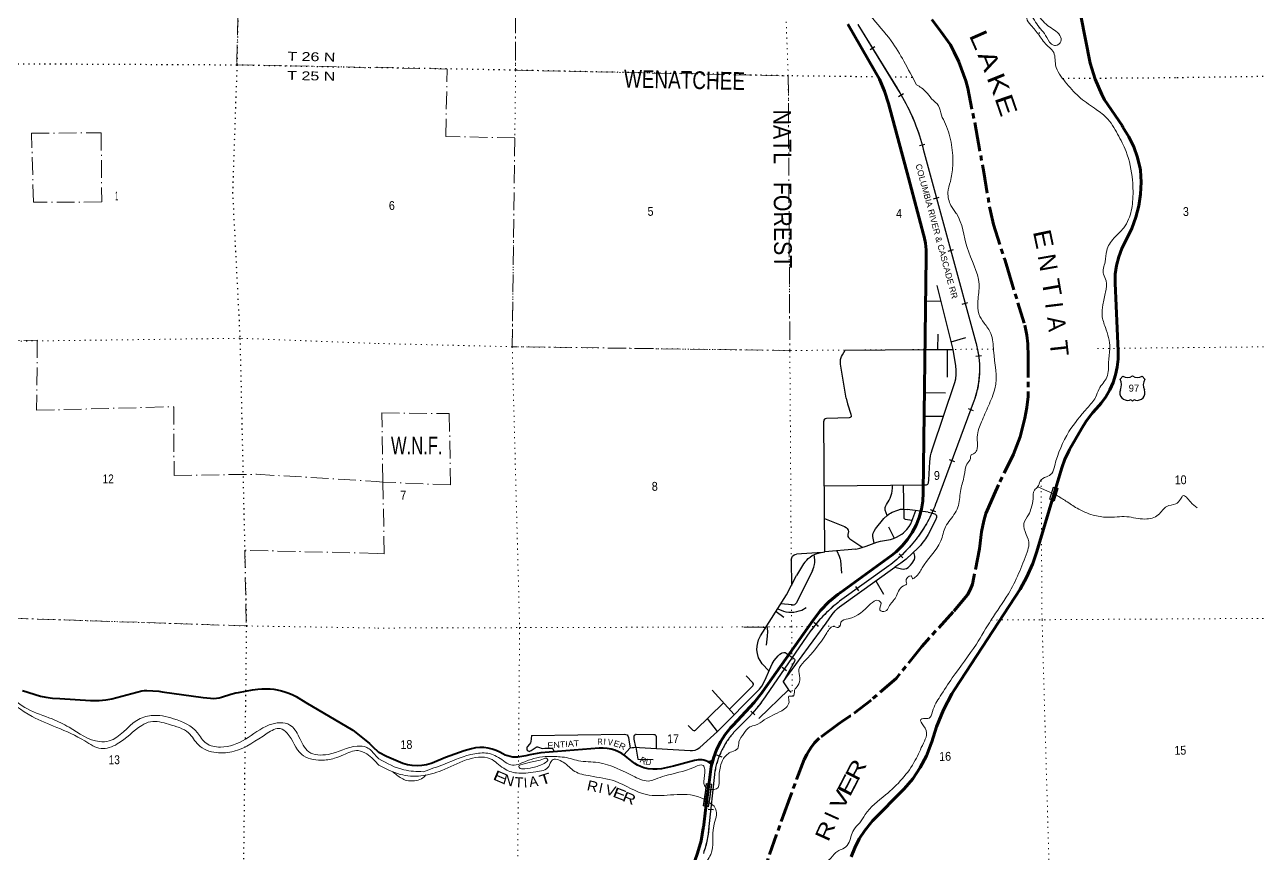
# Model space of a CAD drawing. Header units: feet. Extents: x -3 to 248627, y 0 to 184934.
# Drawn here: x 178981 to 203320, y 58991 to 75363 of the extents above; entities that cross this region are included whole.
import ezdxf
from ezdxf.enums import TextEntityAlignment as Align

# ---------------------------------------------------------------- set-up
doc = ezdxf.new("R2010")
doc.units = ezdxf.units.FT
doc.header["$LTSCALE"] = 70
doc.header["$PDMODE"] = 32
doc.header["$PDSIZE"] = 35
for name, pattern in [('DOT_DASHED', [7.7, 5, -1.2, 0.3, -1.2]), ('DOTTED', [1.5, 0.3, -1.2]), ('LONG_DASH_SHORT_DASH', [9.9, 6, -1.2, 1.5, -1.2])]:
    doc.linetypes.add(name, pattern=pattern)
for name, color, linetype, lineweight in [('11', 7, 'LONG_DASH_SHORT_DASH', 60), ('16', 7, 'Continuous', 25), ('20', 7, 'Continuous', 70), ('26', 7, 'Continuous', 40), ('27', 7, 'Continuous', 35), ('29', 7, 'Continuous', 25), ('34', 7, 'Continuous', 25), ('39', 7, 'Continuous', 13), ('44', 7, 'DOT_DASHED', 13), ('57', 7, 'Continuous', 13), ('6', 7, 'DOTTED', 25), ('7', 7, 'DOTTED', 13)]:
    doc.layers.add(name, color=color, linetype=linetype, lineweight=lineweight)
doc.layers.add('41', color=7, linetype='Continuous')
doc.layers.add('55', color=7, linetype='Continuous')

msp = doc.modelspace()

# ---------------------------------------------------------------- linework, layer by layer
at = {"layer": '11'}
for points in [[(196474.12, 76016.52), (197068.64, 75230.43), (197259.76, 74964.85), (197336.73, 74818.79), (197426.97, 74627.58), (197562.5, 74252.57), (197603.47, 74108.4), (197769.33, 73275.85), (197917.96, 72447.27), (198049.37, 71678.43), (198109.62, 71416.14), (198338.67, 70706.43), (198394.4, 70528.5), (198726.16, 69423.72), (198766.64, 69225.2), (198785.77, 69059.64), (198795.02, 68808.73), (198797.39, 68015.25)], [(198797.39, 68015.25), (198771.03, 67796.56), (198728.03, 67585.37), (198636.84, 67219.63), (198502.82, 66878.38), (198207.79, 66268.94), (198124.79, 66082.83), (198008.77, 65823.63), (197959.98, 65702.22), (197920.76, 65563.44), (197875.76, 65342.29), (197836.76, 65010.07), (197724.75, 64449.68), (197693.73, 64309.56), (197653.14, 64194.52), (197596.73, 64097.43), (197311.69, 63759.17), (196692.62, 63077.68), (196188.58, 62448.27), (195692.53, 62015.96), (195284.46, 61704.71), (195158.44, 61622.65), (195044.43, 61540.59), (194671.38, 61263.4), (194577.01, 61171.3), (194503.36, 61077.27), (194448.03, 60991.39), (194423.36, 60943.17), (194369.35, 60843.1), (194060.36, 60014.56), (193636.26, 58818.66)]]:
    msp.add_lwpolyline(points, dxfattribs=at)
at = {"layer": '16'}
for p, q in [((200610.63, 68357.66), (200661.94, 68416.42)), ((200853.7, 68422.39), (200853.42, 68422.19)), ((201045.79, 68416.51), (201097.18, 68357.66))]:
    msp.add_line(p, q, dxfattribs=at)
for centre, radius, start, end in [((200753.02, 68574.08), 182.07, 239.97227, 303.45418), ((200954.8, 68573.58), 181.52, 236.33975, 300.08743), ((200954.79, 68574.08), 182.07, 236.54582, 236.59441), ((200417.65, 68247.03), 222.05, 332.97043, 29.75871), ((201290.15, 68247.03), 222.05, 150.24129, 207.02957), ((200756.84, 68092.13), 151.42, 159.09177, 283.81923), ((200950.96, 68092.13), 151.42, 256.18077, 20.90823)]:
    msp.add_arc(centre, radius, start, end, dxfattribs=at)
for centre, major_axis, start_param, end_param in [((200812.18, 67893.31), (-19.56, 51.67), 4.95877769, 6.28318531), ((200895.63, 67893.31), (19.56, 51.67), 0, 1.32637542)]:
    msp.add_ellipse(centre, major_axis=major_axis, ratio=0.929097, start_param=start_param, end_param=end_param, dxfattribs=at)
at = {"layer": '20'}
msp.add_line((192549.71, 60751.35), (192572.46, 60839.89), dxfattribs=at)
for points in [[(195299.72, 58918.79), (195370.63, 59102.89), (195460.39, 59278.58), (195568.03, 59443.92), (195692.36, 59597.1), (195723.56, 59630.83), (196349.34, 60264.65), (196516.89, 60466.15), (196662.45, 60684.05), (196784.45, 60915.97), (196881.53, 61159.37), (196892.46, 61192.33), (196988.38, 61489.39), (197121.57, 61822.93), (197288.89, 62140.71), (197346.61, 62234.21), (198634.43, 64211.08), (198771.49, 64452.66), (198882.54, 64707.24), (198885.84, 64716.08), (198905.99, 64775.7), (198963.4, 64951.91), (199339.7, 66212.97), (199456.93, 66605.83), (199518.32, 66776.15), (199597.19, 66939.12), (199612.97, 66967.18), (199845.76, 67380.81), (199937.03, 67528.27), (200043.22, 67665.39), (200072.97, 67698.97), (200196.87, 67839.19), (200234.35, 67884.07), (200327.4, 68011.78), (200406.6, 68148.52), (200471.07, 68292.79), (200520.1, 68443.01), (200553.17, 68597.53), (200569.9, 68754.65), (200570.18, 68911.31), (200509.79, 70256.86), (200516.02, 70432.53), (200540.58, 70606.59), (200583.19, 70777.13), (200643.4, 70942.27), (200720.54, 71100.22), (200735.67, 71126.9), (200840.14, 71337.17), (200922.06, 71557.2), (200980.53, 71784.59), (201014.92, 72016.85), (201024.83, 72251.42), (201010.17, 72485.75), (201005.98, 72519.79), (200954.08, 72737.06), (200879.76, 72947.72), (200783.82, 73149.45), (200667.32, 73340.05), (200648.16, 73367.53), (200302.21, 73879.25), (200248.07, 73984.19), (200117.9, 74287.61), (200020.17, 74602.97), (199740.76, 76012.74)], [(192572.46, 60839.89), (192581.37, 60874.55), (192641.57, 61036.31), (192718.35, 61190.89), (192810.86, 61336.59), (192918.1, 61471.83), (192968.23, 61526.16), (193299.83, 61877.16), (193384.5, 61972.28), (193537.48, 62160.3), (193551.8, 62180.13), (194548.58, 63599.07), (194695.79, 63787.48), (194861.9, 63959.47), (195045.06, 64113.15), (195080.83, 64139.55), (196093.88, 64876.07), (196188.96, 64947.88), (196307.19, 65063.56), (196412.68, 65190.95), (196504.28, 65328.68), (196580.98, 65475.22), (196641.94, 65628.99), (196686.49, 65788.28), (196714.15, 65951.35), (196724.61, 66116.42), (196724.7, 66129.57), (196781.42, 70778.37), (196781.4, 70911.31), (196767.49, 71043.52), (196739.84, 71173.55), (196727.64, 71216.07), (196431.2, 72333.81), (196040.32, 73807.67), (195961.37, 74050.67), (195857.46, 74284.09), (195761.38, 74455.27), (195232.95, 75373.7)], [(192066.34, 58428.63), (192268.93, 58995.27), (192337.72, 59239.85), (192380.57, 59490.27), (192382.02, 59502.91), (192432.76, 59893.69), (192491.85, 60364.11), (192497.09, 60389.11), (192538.41, 60707.38), (192549.71, 60751.35)]]:
    msp.add_lwpolyline(points, dxfattribs=at)
at = {"layer": '26'}
msp.add_line((192469.97, 60802.18), (192470.09, 60802.19), dxfattribs=at)
for points in [[(178940.61, 62208.07), (179291.71, 62097.31), (179400.41, 62074.62), (179533.63, 62054.88), (179676.29, 62048.57), (180284.28, 62011.03), (180450.21, 62011.22), (180582.02, 62021.44), (180704.6, 62043.66), (181196.6, 62177.47), (181295.69, 62203.38), (181339.86, 62208.45), (181391.57, 62207.23), (181631.14, 62192.15), (181698.48, 62184.67), (182503.41, 62066.82)], [(182503.41, 62066.82), (182652.46, 62053.65), (182716.14, 62052.75), (182771.12, 62056.84), (182824.14, 62065.55), (182866.95, 62073.61), (183054.27, 62133.65), (183152.4, 62159.39), (183201.15, 62170.94), (183482.98, 62223.35), (183582.26, 62235.47), (183663.2, 62239.25), (183757.05, 62244.01), (183828.41, 62239.58), (183903.42, 62234.05), (183968.08, 62222.11), (184052.63, 62201.35), (184120.21, 62179.68), (184195.45, 62155.14), (184275.02, 62122.44), (184339.69, 62089.84), (184532.49, 61973.96), (185458.28, 61424.77), (185620.4, 61302.49), (185787.5, 61160.24), (185844.86, 61110.33), (185974.59, 60982.39)], [(192470.09, 60802.19), (192464.05, 60805.37), (192429.29, 60819.23), (192393.26, 60829.38), (192356.37, 60835.71), (192319.02, 60838.15), (192281.62, 60836.67), (192244.58, 60831.29), (192208.31, 60822.07), (191792.96, 60713.1), (191612.73, 60673.17), (191557.22, 60662.59), (191469.32, 60653.55), (191380.97, 60653.75), (191293.12, 60663.18), (191206.74, 60681.74), (191143.55, 60704.11), (191083.04, 60732.95), (191025.88, 60767.96), (190974.38, 60807.32), (190876.44, 60885.64), (190839.11, 60916.26), (190774.72, 60960.53), (190706.05, 60997.82), (190633.86, 61027.73), (190558.94, 61049.93), (190482.11, 61064.18), (190404.21, 61070.32), (190326.09, 61068.28), (189172.34, 60977.84), (188956.39, 60934.04), (188877.95, 60918.37), (188718.88, 60893.38), (188671.32, 60891.02), (188619.85, 60893.66), (188568.93, 60901.66), (188519.13, 60914.95), (188470.99, 60933.36), (188425.04, 60956.7), (188364.9, 60991.64), (188290.03, 61025.95), (188211.99, 61052.25), (188131.62, 61070.24), (188049.81, 61079.73), (187967.46, 61080.63), (187885.47, 61072.9), (187804.73, 61056.65), (187659.2, 61016.24), (187290.83, 60884.51), (187028.37, 60773.46), (187006.95, 60766.17), (186915.83, 60741.59), (186822.65, 60726.68), (186728.41, 60721.59), (186634.16, 60726.37), (186540.93, 60740.99), (186449.73, 60765.26), (186128.31, 60902.23), (185974.59, 60982.39)], [(192470.09, 60802.19), (192488.57, 60804.2), (192506.86, 60808.16), (192524.63, 60814), (192541.69, 60821.67), (192557.86, 60831.08), (192572.46, 60839.89)], [(192549.71, 60751.35), (192528.31, 60767.16), (192497.18, 60787.95), (192470.09, 60802.19)]]:
    msp.add_lwpolyline(points, dxfattribs=at)
at = {"layer": '29'}
for p, q in [((197314.93, 68945.54), (197001.4, 70208.67)), ((197079.21, 69895.83), (196771.93, 69900.1)), ((197013.82, 68944.71), (197017.77, 69246.27)), ((197277.81, 69095.98), (197566.59, 69179.24)), ((196758.36, 68942.31), (197314.93, 68945.54)), ((197195.05, 68943.29), (197193.33, 68395.38)), ((195199.04, 67985.15), (195088.28, 68658.01)), ((196748.41, 68092.81), (197162.27, 68090.73)), ((196746.98, 67630.46), (197123.86, 67626.84)), ((194769.33, 66250.77), (196726.65, 66268.75)), ((196329.61, 66262.69), (196337.56, 65637.6)), ((196822.63, 65732.42), (196405.99, 65784.82)), ((196369.26, 65595.92), (196503.63, 65572.31)), ((196039.49, 65443.02), (196146.39, 65215.67)), ((195392.6, 65002.8), (194781.46, 64945.92)), ((194117.73, 64780.38), (194119.14, 64284.86)), ((194729.9, 64937), (194223.63, 64904.42)), ((194537.59, 64578.47), (194218.65, 63941.86)), ((195788.81, 64374.78), (195939.32, 64112.05)), ((193816.69, 63771.07), (193973.7, 63654.96)), ((194137.6, 63898.58), (193910.8, 63919.54)), ((193673.07, 62597.22), (193544.69, 62734.78)), ((193360.69, 62361.87), (193224.36, 62500.14)), ((192557.41, 62215.01), (192991.22, 61734.11)), ((192663.17, 61400.85), (193487.27, 62234.09)), ((192896.64, 61841.45), (193356.99, 62298.72)), ((194060.66, 62222.6), (193480.4, 61652.66)), ((192227.33, 61424.79), (192781.98, 61966.17)), ((192663.17, 61400.85), (192466.08, 61655.62)), ((188987.93, 61317.03), (190820.9, 61346.81)), ((191054.06, 61345.81), (191403.67, 61342.11)), ((192079.29, 61517.61), (192173.23, 61425.62)), ((192309.49, 61079.39), (192663.17, 61400.85)), ((191451.68, 61302.42), (191449.35, 61065.56)), ((191119.73, 61083.64), (192119.94, 61021.78))]:
    msp.add_line(p, q, dxfattribs=at)
for points in [[(195109.89, 68804.95), (195127, 68839), (195182.45, 68929.09), (196758.36, 68942.31)], [(196851.07, 66724.91), (196865.33, 66846.84), (196879.1, 66900.14), (196905.73, 66982.84), (197350.19, 68295.02), (197365.79, 68368.53), (197372.23, 68453.07), (197373.14, 68537.6), (197368.55, 68622.15), (197314.93, 68945.54)], [(195088.28, 68658.01), (195086.6, 68706.68), (195092.11, 68747.11), (195109.89, 68804.95)], [(195199.04, 67985.15), (195225.26, 67872.32), (195291.37, 67670.16), (195298.72, 67627.9), (195297.35, 67615.95), (195289.54, 67605.84), (195279.9, 67600.33), (195260.15, 67596.65), (194812.03, 67580.11), (194787.7, 67575.52), (194775.29, 67567.25), (194763.82, 67551.63), (194757.46, 67529.98)], [(194672.08, 64925.21), (194781.46, 64945.92), (194757.46, 67529.98)], [(196825.15, 66313.24), (196831.08, 66373.1), (196851.07, 66724.91)], [(196013.11, 65668.79), (195974.59, 65771.74), (195969.54, 65800.22), (195972.75, 65825.03), (195978.72, 65846.17), (195996.63, 65880.17), (196051.72, 65970.22), (196068.71, 66005.14), (196084.78, 66047.41), (196102.69, 66106.22), (196108.66, 66144.81), (196114.17, 66212.81), (196114.14, 66262.69)], [(196726.65, 66268.75), (196785.89, 66270.7), (196803.81, 66275.29), (196813.44, 66281.72), (196821.25, 66294.58), (196825.15, 66313.24)], [(195392.6, 65002.8), (195471.36, 65018.25), (195596.25, 65056.84), (195805.62, 65137.7), (195877.24, 65157.92), (196079.27, 65194.67), (196136.2, 65211.21), (196194.97, 65236.94), (196299.66, 65297.59), (196334.55, 65325.16), (196398.83, 65391.32), (196446.59, 65450.13), (196477.81, 65503.42), (196575.31, 65763.53)], [(195752.15, 65117.05), (195726.65, 65253.48), (195726.19, 65270.94), (195728.03, 65285.64), (195737.66, 65319.64), (195752.82, 65353.64), (195783.58, 65402.34), (195947.04, 65606.34), (196013.15, 65668.82), (196052.64, 65698.22), (196078.36, 65714.76), (196106.82, 65729.47), (196220.69, 65773.58), (196272.12, 65790.11), (196295.07, 65793.79), (196321.7, 65793.79), (196405.99, 65784.82)], [(196822.63, 65732.42), (196883.7, 65721.2), (196926.4, 65706.5), (196962.68, 65689.96), (196973.7, 65681.69), (196979.21, 65673.42), (196984.72, 65663.31), (196987.47, 65648.61), (196985.17, 65623.8), (196966.8, 65576.02), (196819.88, 65291.16), (196768.45, 65202.94), (196750.09, 65175.38), (196698.66, 65109.22), (196668.36, 65069.7), (196625.2, 65024.68), (196388.28, 64805.98), (196279.92, 64725.12), (196162.38, 64642.42)], [(194776.99, 65604.85), (195171.08, 65450.12), (195202.3, 65429.91), (195222.5, 65407.85), (195242.7, 65378.45), (195246.38, 65350.88), (195235.36, 65292.07), (195237.19, 65253.48), (195246.38, 65231.43), (195273.92, 65205.7), (195530.45, 65034.05)], [(196337.56, 65637.6), (196339.15, 65620.12), (196342.82, 65611.85), (196353.84, 65602.66), (196369.26, 65595.92)], [(194117.73, 64780.38), (194125.59, 64830.79), (194142.12, 64860.19), (194175.18, 64885.92), (194197.22, 64896.95), (194223.63, 64904.42)], [(194382.18, 64740.56), (194423.12, 64784.84), (194454.34, 64816.08), (194489.23, 64845.49), (194533.31, 64874.89), (194588.41, 64900.62), (194672.08, 64925.21)], [(194537.59, 64578.47), (194564.53, 64645.17), (194577.39, 64696.63), (194582.9, 64735.22), (194582.9, 64790.35), (194569.01, 64890.27)], [(195020.3, 64967.68), (195062.25, 64862.03), (195082.92, 64805.98), (195089.8, 64775.65), (195110.75, 64526.67)], [(196162.42, 64642.63), (196292.78, 64609.34), (196331.35, 64605.66), (196362.57, 64611.18), (196395.63, 64620.37), (196428.69, 64640.58), (196474.6, 64682.85), (196507.66, 64725.12), (196548.07, 64798.63), (196559.09, 64829.87), (196557.25, 64864.79), (196535.29, 64942.07)], [(194808.6, 63541.51), (194924.52, 63708.82), (194984.21, 63782.34), (195031.04, 63830.12), (195072.37, 63863.2), (196162.38, 64642.42)], [(193510.73, 63287.5), (194024.67, 64101.03), (194223.62, 64477.54)], [(193849.44, 63823.93), (193961.22, 63774.05), (194010.8, 63759.35), (194067.74, 63753.84), (194170.59, 63757.51), (194229.36, 63768.54), (194275.27, 63779.57), (194324.86, 63796.11), (194413.59, 63845.95)], [(194137.6, 63898.58), (194163.24, 63900.86), (194185.28, 63910.05), (194199.97, 63921.08), (194218.65, 63941.86)], [(193959.35, 62377.94), (194461.1, 63065.34), (194808.6, 63541.51)], [(193610.06, 63444.7), (193559.92, 63454.28), (193184.1, 63461.84)], [(193544.69, 62734.78), (193502.98, 62800.03), (193472.68, 62853.32), (193447.89, 62936.02), (193439.62, 63011.37), (193442.38, 63086.72), (193454.31, 63151.04), (193473.6, 63208.01), (193510.73, 63287.5)], [(193635.58, 63484.01), (193646.24, 63373.42), (193642.56, 63281.53), (193623.93, 63103.17)], [(193487.27, 62234.09), (193536.96, 62296.47), (193570.02, 62349.77), (193623.28, 62463.71), (193665.52, 62570.3), (193711.43, 62678.73), (193740.82, 62737.54), (193783.06, 62798.19), (193860.2, 62895.59), (193889.58, 62923.16), (193926.31, 62945.21), (193941.01, 62954.4), (193968.56, 62959.91), (193994.27, 62956.24), (194018.14, 62943.37), (194170.58, 62838.62), (194183.44, 62825.76), (194185.27, 62812.89), (194178.41, 62780.47)], [(194178.41, 62780.47), (194123.43, 62674.82), (193959.35, 62377.94), (194060.66, 62222.6), (194113.78, 62177.2)], [(193356.99, 62298.72), (193367.99, 62316.69), (193369.83, 62333.23), (193369.83, 62342.42), (193360.69, 62361.87)], [(190820.9, 61346.81), (190853.25, 61341.74), (190876.66, 61330.71), (190893.65, 61311.42), (190905.78, 61279.09)], [(191018.92, 61306.72), (191023.13, 61322.44), (191032.77, 61334.39), (191044.25, 61343.58), (191054.06, 61345.81)], [(191403.67, 61342.11), (191425.34, 61338.06), (191437.28, 61328.87), (191445.55, 61318.77), (191451.68, 61302.42)], [(192173.23, 61425.62), (192191.66, 61415.26), (192206.81, 61412.5), (192216.46, 61416.18), (192227.33, 61424.79)], [(188987.93, 61317.03), (188979.02, 61253.52), (188975.35, 61198.39), (188967.53, 61175.43), (188947.8, 61146.93), (188911.07, 61104.66), (188903.25, 61092.73), (188896.83, 61077.1), (188894.07, 61060.56), (188896.37, 61049.53), (188906.01, 61029.32), (188920.25, 61014.61), (188938.15, 61006.35), (188947.33, 61005.43), (188953.31, 61007.26), (188979.02, 61021.96), (189081.87, 61089.96), (189093.34, 61094.56), (189107.58, 61095.47), (189147.98, 61082.61), (189178.74, 61067.92), (189201.24, 61064.23), (189254.5, 61067.91), (189373.88, 61071.58), (189396.37, 61067.92), (189405.55, 61063.32), (189410.61, 61056.88), (189435.7, 60997.59)], [(190905.78, 61279.09), (190919.12, 61185.34), (190939.16, 61072.91), (190814.3, 60939.1)], [(191048.36, 61085.54), (191018.71, 61249.5), (191018.92, 61306.72)], [(190939.16, 61072.91), (190975.38, 61078.94), (191008.44, 61082.61), (191063.54, 61085.37), (191119.73, 61083.64)], [(191048.36, 61085.54), (191091.17, 60852.94), (191390.84, 60844.37)], [(192119.94, 61021.78), (192170.08, 61021.05), (192217.83, 61032.08), (192261.91, 61050.46), (192309.49, 61079.39)]]:
    msp.add_lwpolyline(points, dxfattribs=at)
msp.add_arc((198019.13, 62368.75), 4341.99, 146.88985, 150.94333, dxfattribs=at)
at = {"layer": '34', "lineweight": 13}
for p, q in [((195433.51, 75363.18), (196204.42, 74105.61)), ((197728.45, 67941.46), (196984.56, 65938.02)), ((196041.22, 64669.1), (195071.51, 63973.09)), ((194485.95, 63367.31), (193553.28, 62015.34)), ((192599.13, 60550.71), (192491.66, 59523.09))]:
    msp.add_line(p, q, dxfattribs=at)
at = {"layer": '34'}
for p, q in [((195672.63, 74870.75), (195766.93, 74928.56)), ((196237.5, 73944.91), (196333.05, 74000.64)), ((196647.87, 72973.34), (196754.55, 73002.57)), ((196928.74, 71924.63), (197035.48, 71953.64)), ((197212.48, 70890.64), (197319.22, 70919.65)), ((197494.74, 69842.17), (197601.47, 69871.18)), ((197762.91, 68811.62), (197872.46, 68826.89)), ((197607.81, 67777.75), (197711.5, 67739.25)), ((197237.04, 66771.68), (197340.73, 66733.18)), ((196862.94, 65787.01), (196963.76, 65741.5)), ((196247.12, 64911.07), (196322.56, 64830.18)), ((195383.31, 64265.95), (195447.81, 64176.1)), ((194564.7, 63557.34), (194650.77, 63487.86)), ((193935.3, 62667.92), (194026.35, 62605.11)), ((193316.61, 61800.71), (193399.65, 61727.65)), ((192642.8, 60936.74), (192745.82, 60896.47)), ((192473.81, 59866.75), (192583.82, 59855.24))]:
    msp.add_line(p, q, dxfattribs=at)
for points in [[(195434.45, 75363.74), (196205.35, 74106.19), (196208.66, 74100.99), (196245.73, 74042.42), (196281.26, 73983.45), (196316.2, 73923.53), (196349.61, 73863.25), (196382.34, 73802.38), (196413.92, 73741.25), (196444.53, 73679.04), (196473.61, 73616.48), (196501.92, 73553.72), (196529.25, 73489.93), (196555.35, 73426.23), (196580.38, 73361.86), (196603.97, 73296.73), (196626.69, 73231.8), (196648.36, 73166.21), (196668.58, 73099.86), (196687.94, 73033.71), (196706.14, 72967.27), (196722.9, 72900.1), (197760.58, 69082.19), (197766.08, 69063.28), (197774.42, 69031.86), (197782.48, 69000.14), (197789.93, 68968.43), (197796.74, 68936.55), (197802.95, 68904.68), (197808.69, 68872.6), (197814.02, 68840.45), (197818.51, 68808.18), (197822.59, 68775.89), (197826.02, 68743.42), (197829.05, 68710.89), (197831.29, 68678.44), (197833.13, 68645.94), (197834.37, 68613.44), (197834.97, 68580.78), (197835.03, 68548.3), (197834.62, 68515.6), (197833.5, 68483.14), (197831.91, 68450.46), (197829.62, 68418.03), (197826.91, 68385.54), (197823.66, 68353.23), (197819.77, 68320.76), (197815.18, 68288.54), (197810.23, 68256.44), (197804.63, 68224.17), (197798.56, 68192.27), (197791.9, 68160.37), (197784.48, 68128.55), (197776.77, 68097.04), (197768.46, 68065.52), (197759.4, 68034.08), (197750.03, 68002.93)], [(197750.03, 68002.93), (197740.14, 67971.98), (197729.49, 67941.09), (196985.62, 65937.71), (196985.32, 65936.39), (196968.64, 65891.34), (196951.4, 65846.57), (196933.2, 65802.04), (196914.43, 65757.73), (196894.71, 65714.05), (196874.41, 65670.59), (196853.36, 65627.55), (196831.34, 65584.75), (196808.78, 65542.56), (196785.43, 65500.41), (196761.34, 65459.07), (196736.47, 65417.76), (196710.87, 65377.27), (196684.68, 65337), (196657.95, 65297.34), (196630.24, 65257.92), (196622.3, 65247.13), (196612.94, 65234.63), (196582.01, 65194.92), (196550.5, 65155.5), (196518.47, 65116.76), (196485.46, 65078.37), (196451.75, 65040.92), (196417.7, 65003.93), (196382.67, 64967.28), (196347.36, 64931.51), (196311.28, 64896.25), (196274.29, 64861.75), (196237.17, 64827.88), (196199.32, 64794.54), (196160.53, 64761.94), (196121.64, 64729.99), (196082.22, 64698.73), (196041.87, 64668.21), (195072.17, 63972.21), (195041.19, 63948.13), (195002.14, 63916.45), (194963.39, 63884.2), (194925.35, 63851.45), (194887.67, 63817.73), (194850.94, 63783.33), (194814.67, 63748.59), (194778.76, 63712.89), (194743.73, 63676.91), (194709.24, 63640.2), (194675.51, 63602.57), (194642.42, 63564.84), (194609.88, 63526.38), (194578.1, 63487.01), (194546.95, 63447.54), (194516.51, 63407.55), (194486.85, 63366.67), (193554.18, 62014.71), (193549.61, 62008.34), (193520.17, 61967.18), (193489.87, 61926.37), (193458.5, 61886.11), (193426.89, 61846.45), (193394.62, 61807.36), (193361.28, 61768.83), (193287.34, 61684.8), (193035.38, 61434.4), (193016.54, 61415.02), (192997.89, 61395.3), (192979.81, 61375.19), (192961.85, 61354.75), (192944.33, 61334.1), (192927.22, 61313.07), (192910.56, 61291.83), (192894.16, 61270.24), (192878.05, 61248.45), (192862.51, 61226.27), (192847.27, 61203.9), (192832.44, 61181.15), (192817.89, 61158.22), (192803.94, 61135.04), (192790.27, 61111.66), (192777.05, 61088.08), (192764.25, 61064.12), (192751.91, 61040.1), (192739.84, 61015.73), (192728.38, 60991.28), (192717.19, 60966.48), (192706.62, 60941.59), (192696.32, 60916.5), (192686.49, 60891.36), (192677.09, 60865.85), (192668.28, 60840.25), (192659.8, 60814.61), (192651.73, 60788.6), (192644.15, 60762.68), (192637, 60736.55), (192630.46, 60710.18), (192624.23, 60683.92), (192618.46, 60657.44), (192613.27, 60630.73)], [(192613.27, 60630.73), (192608.41, 60604.12), (192604.02, 60577.46), (192600.22, 60550.58), (192492.76, 59522.99), (192491.99, 59513.36), (192489.06, 59477.74), (192485.53, 59442.31), (192481.29, 59406.7), (192476.29, 59371.36), (192470.9, 59336.15), (192464.78, 59300.76), (192458.16, 59265.78), (192450.89, 59230.79), (192442.78, 59195.89), (192434.36, 59161.31), (192425.28, 59126.75), (192415.37, 59092.26), (192405.13, 59058.11), (192394.31, 59024.14), (192382.65, 58990.25)]]:
    msp.add_lwpolyline(points, dxfattribs=at)
at = {"layer": '34', "lineweight": 13}
for points in [[(196721.84, 72899.82), (197759.52, 69081.89), (197759.52, 69081.89)], [(193360.45, 61769.55), (193286.54, 61685.55), (193034.6, 61435.17)]]:
    msp.add_lwpolyline(points, dxfattribs=at)
for centre, radius, start, end in [((192877.94, 71964.27), 3956.11, 13.67909, 32.7705), ((195968.19, 68560.06), 1865.79, 340.63736, 16.24146), ((194394.34, 66860.11), 2749.46, 324.09692, 340.40484), ((194311.77, 66983.27), 2889.01, 306.77196, 323.07873), ((196832.82, 61684.68), 2887.74, 127.58412, 144.36059), ((191170.11, 63686.48), 2910.7, 318.80846, 324.96093), ((194138.6, 60342.18), 1553.53, 135.28701, 172.28569), ((190450.62, 59667.3), 2046.13, 340.68834, 355.95855)]:
    msp.add_arc(centre, radius, start, end, dxfattribs=at)
at = {"layer": '39'}
msp.add_line((198987.19, 66230.34), (199351.31, 66069.43), dxfattribs=at)
for points in [[(197838.05, 77956.88), (197775.9, 77822.88), (197812.08, 77589.88), (197819.67, 77380.56), (197793, 77291.48), (197782.49, 77198.66), (197843.63, 77155.41), (197903.47, 77188.67), (197937.45, 77322.18), (197926.04, 77519.36), (197965.4, 77572.4), (198172.23, 77487.37), (198571.19, 77470.11), (198779.11, 77320.65), (198925.69, 77226.52), (199069.13, 77079.97), (199036.18, 76886.06), (198958.61, 76711.51), (198920.21, 76602.09), (198818.81, 76644.64), (198655.99, 76746.55), (198543.2, 76748.62), (198488.55, 76646.97), (198570.51, 76563.81), (198625.52, 76407.67), (198747.52, 76337.28), (198773.6, 76224.95), (198764.6, 76043.53), (198803.92, 75862.96), (198769.12, 75777.76), (198542.24, 75858.42), (198286.97, 75950.67), (198168.78, 76033.21), (198153.48, 76222.26), (197935.18, 76508.49), (197851.75, 76678.23), (197865.49, 76817.44), (197886.5, 77003.09), (197881, 77089.6), (197830.71, 77086.71), (197785.03, 77049.67), (197736.39, 76831.31), (197699.97, 76605.12), (197653.24, 76511.66), (197586.79, 76393.7), (197536.16, 76292.12), (197597.78, 76220.69), (197736.24, 76130.44), (197762.38, 76014.08), (197679.14, 75936.11), (197784.56, 75893.63), (197962.32, 75860.46), (198056.28, 75781.53), (198285.14, 75821.74), (198738.9, 75660.43), (198933.58, 75579.22), (199183.27, 75341.86), (199420.12, 75148.6), (199442.24, 75032.17), (199334.91, 74949.75), (199253.85, 74980.57), (199138.18, 75151.77), (198940.42, 75414.19), (198829.6, 75537.13), (198789.41, 75532.41), (198769.96, 75491.79), (198848.85, 75352.18), (199009.28, 75153.56), (199190.26, 74931.13), (199284.43, 74840.12), (199337.46, 74563.11), (199528.34, 74232.09), (199795.02, 73942.67), (200105.02, 73710.39), (200337.65, 73529.13), (200560.73, 73198.68), (200727.58, 72859.19), (200854.06, 72289.41), (200857.3, 71862.5), (200778.58, 71518.76), (200680.81, 71347.89), (200486.97, 71143.13), (200346.16, 70899.01), (200313.69, 70676.91), (200281.64, 70430.65), (200336.17, 70302.7), (200319.81, 70080.88), (200271.79, 69826.28), (200255.15, 69620.57), (200319.65, 69380.01), (200407.02, 68978.72), (200383.5, 68704.41), (200348.45, 68397.68), (200195.35, 68165.43), (200125.69, 67999.08), (199960.17, 67786.75), (199597.54, 67325.31)], [(195388.6, 75785.21), (195536.84, 75695.58), (195672.26, 75546.88), (196091.6, 75042.59), (196340.07, 74640.07), (196589.56, 74177.15)], [(196589.56, 74177.15), (196777.22, 74035.39), (196888.24, 73900.36), (197023.56, 73757.7), (197083.01, 73577.47), (197162.58, 73397.59), (197282.29, 72988.81), (197306.05, 72775.74), (197305.45, 72574.33), (197258.39, 72263.36), (197211.77, 72045.04), (197270.44, 71792.3), (197375.68, 71634.49)], [(197376.12, 71633.83), (197377.22, 71632.18), (197590.65, 70960.02), (197824.47, 70235.01), (197801.98, 69900.3), (197822.4, 69646.89), (197926.13, 69467.43), (198058.51, 69260.27), (198112.58, 68922.86), (198137.54, 68166.03), (198010.31, 67833.53), (197874.75, 67517), (197820.65, 67383.14), (197791.32, 67213.46), (197785.12, 66985.77), (197736.34, 66894.29), (197668.45, 66860.89), (197653.51, 66792.16), (197586.92, 66682.25), (197534.4, 66455.77), (197462.57, 66180.62), (197419.6, 65865.7), (197255.32, 65580.89), (197165.05, 65442.38), (197069.13, 65162.79), (196699.68, 64628.72), (196559.92, 64441.01), (196509.94, 64420), (196501.27, 64456.11), (196484.89, 64471.93), (196386.23, 64353.41), (196398.86, 64321.41), (196335.2, 64276), (196181.96, 64051.8), (196044.21, 63864.13), (195973.25, 63774.29), (195868.17, 63796.63), (195890, 63933.96), (195832.68, 63989.36), (195684.89, 63918.32), (195242.89, 63624.68), (195099.05, 63557.74), (195080.09, 63488.94), (195044.4, 63456.09), (194963.55, 63474.83), (194820.74, 63347.49), (194371.32, 62779.82), (194265.3, 62620.89), (194288.23, 62456.14), (194250.51, 62306.45), (194183.65, 62212.65), (194153.43, 62095.31), (194068.89, 62093.85), (194072.27, 62013.35), (193928.75, 61809.46), (193585.55, 61626.28), (193414.15, 61522.61), (193297.95, 61488.38), (193183.33, 61361.52), (193085.49, 61194.68), (193059.57, 61061.31), (192943.85, 60998.88), (192781.02, 60865.15), (192719.24, 60709.01), (192691.83, 60426.57), (192642.24, 60264.59), (192636.84, 60262.61)], [(169304.59, 70674.1), (169409.03, 70464.26), (169656.53, 70238.06), (169756.9, 70008.07), (170120.04, 69053.91), (170105.39, 68733.41), (170239.76, 68350.15), (170629.97, 67908), (170677.9, 67651.89), (170619.03, 67400), (170431.21, 67166.47), (170400.77, 67039.52), (170517.4, 66890.14), (170599.75, 66724.7), (170715.96, 66327.36), (170792.06, 66045), (171077.28, 65486.1), (171229.72, 65062.49), (171380.08, 64602.61), (171430.35, 64538.01), (171722.25, 64350.03), (171840.86, 64182.51), (172013.83, 63978.6), (172205.23, 63944), (172479.18, 63870.96), (173221.68, 63750.03), (173677.52, 63425.41), (173767.86, 63221.65), (173827.85, 62949.4), (173978.7, 62775.77), (174415.99, 62756.88), (175137.69, 62894.75), (176154.02, 63261.93), (176571.12, 63222.91), (177471.38, 62884.72), (178218.38, 62494.37), (178647.02, 62128.75), (179035.49, 61845.86), (179522.84, 61645.45), (179857.1, 61481.59), (180459.19, 61198.33), (180652.68, 61212.11), (181197.5, 61618.4), (181481.81, 61712.67), (181923.06, 61651.43), (182394.16, 61374.45), (182565.1, 61164.5), (182849.14, 61091.44), (183339.11, 61243.82), (183809.15, 61527.26), (184218.25, 61526.56), (184397.22, 61292.41), (184590.18, 60995.74), (184970.98, 60946.7), (185547.63, 61109.01), (185737.02, 61082.48), (185893.98, 60943.11), (185975.44, 60854.99)], [(169394.68, 70321.16), (169664.15, 69982.02), (169770.57, 69750.01), (169850.88, 69574.48), (169961.12, 69221.51), (169988.49, 68727.56), (170116.82, 68344.31), (170468.8, 67936.49), (170599.42, 67720.57), (170504.15, 67392.13), (170324.39, 67158.59), (170316.01, 66971.12), (170472.87, 66775.31), (170524.99, 66611.93), (170625.23, 66305.34), (170791.65, 65805.1), (170950.14, 65385.52), (171072.53, 65068.81), (171319.39, 64467.64), (171677.44, 64071.91), (172072.05, 63847.47), (172388.35, 63788.47), (172673.36, 63732.33), (173234.95, 63652.7), (173570.55, 63330.85), (173727.22, 63024.16), (173845.72, 62790.11), (174129.6, 62628.35), (174498.47, 62670.06), (175276.65, 62834.03), (175879.57, 63040.64), (176220.33, 63148.92), (176665.65, 63111.88), (176993.82, 62923.84), (177952.53, 62591.59), (178540.21, 62128.94), (179127.93, 61692.49), (179615.26, 61479.99), (180166.99, 61210.93), (180489.19, 61063.21), (180809.77, 61151.37), (181296.08, 61519.45), (181465.49, 61591.74), (181824.12, 61540.73), (182218.82, 61368.7), (182411.89, 61134.52), (182764.31, 60980.71), (183117.03, 61010.35), (183772.6, 61364.03), (184026.68, 61454.31), (184161.55, 61365.38), (184451.04, 60945.58), (184835.76, 60830.01), (185097.82, 60869.88), (185275.27, 60936.11), (185567.63, 61020.28), (185734.79, 60955.48), (185977.13, 60729.81)], [(199597.54, 67325.31), (199319.05, 66651.84), (199259.32, 66493.71), (199157.69, 66431.53), (199030.38, 66340.71), (198987.87, 66235.25), (198920.6, 66165.61), (198891.27, 65995.92), (198854.16, 65809.99), (198804.02, 65680.23), (198710.35, 65505.4), (198758.26, 65292.75), (198809.86, 65100.3), (198772.28, 64942.56), (198403.73, 64118.5), (198066.15, 63605.12), (197772.3, 63124.73), (197296.41, 62455.89), (197056.93, 62093.25), (196905, 61792.55), (196838.82, 61658.48), (196726.09, 61656.53), (196678.13, 61635.56), (196728.56, 61511.56), (196788.14, 61323.28), (196726.4, 61165.12), (196566.96, 60832.06), (195978.63, 60145.17), (195574.5, 59755.51), (195472.5, 59596.65), (195350.03, 59457.58), (195242.04, 59177.78), (195134.99, 59079.25), (195035.03, 59037.24), (194900.48, 58897.96), (194780.87, 58827.41), (194644.61, 58788.8), (194669.65, 58736.87), (194792.07, 58642.32), (194711.3, 58419.38), (194645.39, 58269.2), (194543.72, 58327.86), (194486.17, 58278.53), (194439.48, 58064.23), (194259.96, 57964.45), (194164.64, 57886.27), (194133.55, 57583.63), (194087.48, 56740.99), (194263.37, 56107.61), (194438.7, 55506.45), (194533.37, 55149.6), (194588.03, 55013.6), (194593.64, 54921.05), (194636.84, 54748.6), (194679.57, 54604.33), (194668.74, 54293.99), (194578.37, 53688.23), (194435.72, 53315.18), (194395.61, 53068.78), (194330.33, 52882.36), (194118.89, 52528.27), (193864.19, 52350.65), (193357.76, 52293.54), (192939.81, 52479.64), (192586.69, 52642.7), (192411.06, 52551.04), (192376.2, 52469.88), (192300.94, 52396.07), (192255.51, 52226.11), (192231.99, 51951.8), (192135.52, 51704.42), (191949, 51306.44), (191873.34, 51019.15), (191805.8, 50965.61), (191769.88, 50828.04), (191730.14, 50678.32), (191715.48, 50593.47), (191603.24, 50563.33), (191645, 50475.44), (191659.14, 50354.85), (191525.89, 50139.06), (191480.22, 49983.19), (191337.86, 49829.67), (191281.26, 49369.5), (191147.07, 48972.43), (191096.51, 48866.83), (191130.09, 48786.85), (191057.78, 48539.89), (190954.97, 48191.71), (190965.97, 48018.69), (191019.13, 47971.28), (191188.54, 48191.73), (191368.33, 48275.4), (191552.15, 48359.14), (191647.74, 48421.22), (191695.84, 48434.14), (191705.2, 48357.77)], [(199351.31, 66069.43), (199540.39, 65950.78), (199760.25, 65809.58), (200076.66, 65674.08), (200355.26, 65630.58), (200741.67, 65641.3), (201100.86, 65595.16), (201365.19, 65680.3), (201531.54, 65844.3), (201707.85, 65895.69), (201802.89, 65989.98), (201850.11, 66055.25), (201997.16, 65932.93), (202132, 65818.45)], [(186853.7, 60603.35), (186470.49, 60641.02), (185975.44, 60854.99)], [(185977.13, 60729.81), (186395.51, 60551.1), (186806.76, 60521.98), (187215.68, 60629.76), (187699.45, 60835.51), (188174.22, 60859.85), (188439.19, 60671.1), (188694.46, 60578.85), (189072.61, 60601.52), (189328.55, 60706.65), (189394.86, 60832.67), (189613.01, 60792.14), (189841.61, 60610.81), (190145.19, 60519.4), (190638.26, 60415.16), (191256.85, 60151.97), (191730.16, 60144.06), (192258.16, 60116.96), (192489.22, 60005.19), (192594.65, 59919.97)], [(189591.05, 60892.85), (189313.08, 60905.77), (188871.78, 60807.49), (188578.99, 60737.97), (188432.63, 60820.02), (188160.43, 60960.31), (187866.48, 60959.25), (187269.92, 60755.57), (186853.7, 60603.35)], [(188768.24, 60739.23), (188968.68, 60793.06), (189225.3, 60857.92), (189281.46, 60870.98), (189310.18, 60839.25), (189266.79, 60786.14), (189050.9, 60693.78), (188858.15, 60662.25), (188744.94, 60688.48), (188738, 60709.84), (188768.24, 60739.23)], [(191435.49, 60458.94), (191326.74, 60423.06), (191027.39, 60502.46), (190301.77, 60783.93), (189914.54, 60821.53), (189597.21, 60892.56), (189591.05, 60892.85)], [(192636.84, 60262.61), (192478.62, 60261.69), (192401.49, 60332.04), (192392.16, 60411.33), (192410.22, 60647.26), (192380.66, 60727.31), (192208.03, 60696.12), (191623.07, 60520.84), (191435.49, 60458.94)], [(186252.2, 60596.3), (186329.76, 60537.22), (186520.83, 60431.77), (186677.97, 60426.44), (186818.26, 60465.12), (186901.57, 60539.07)], [(192594.65, 59919.97), (192624.8, 59869.55), (192586.27, 59530.53), (192527.01, 58967.4), (192394.65, 58725.7), (192354.37, 58495.51), (192245.05, 58284), (192098.68, 57419.48), (192014.1, 56946.74), (191973.19, 56511.01), (191892.09, 56070.56), (191741.49, 55667.04), (191528.56, 55339.02), (191231.4, 54903.08), (190932.23, 54261.47), (190703.34, 53749.98), (190599.17, 53399.66), (190466.81, 53218.39), (190351.72, 52970.93), (190099.95, 52350.85), (189964.72, 52117.78), (189866.88, 51878.96), (189640.22, 51383.25), (189435.11, 50894.33), (188997.83, 49849.55), (188909.28, 49610.36), (188899.33, 49485.32), (188820.52, 49383.26), (188741.67, 49047.57), (188665.61, 48784.43), (188616.97, 48566.08), (188672.05, 48405.91), (188682.98, 48236.93), (188713.56, 48096.48), (188704.15, 47939.22), (188706.41, 47806.34), (188672.37, 47676.86), (188753.36, 47571.5), (188724.59, 47341.31), (188716.41, 47218.43), (188753.36, 47010.42), (188822.86, 46659.45)]]:
    msp.add_spline(points, degree=3, dxfattribs=at)
at = {"layer": '44'}
for points in [[(185771.31, 85612.51), (187211.64, 85485.89), (187258.58, 84041.87), (188537.32, 84019.54), (188656.39, 79856.09), (188675.67, 74462.96), (194057.65, 74350.79), (194089.56, 68925.66), (188607.55, 68999.85), (188657.93, 73125.26), (187293.95, 73153.52), (187325.15, 74486.48), (185862.89, 74515.87)], [(183261.02, 79815.41), (183172.38, 74570.03), (185862.89, 74515.87)], [(177781.3, 63686.38), (177885.46, 69097.05), (179230.87, 69130.45), (179217.51, 67744.08), (181926.41, 67814.99), (181931.06, 66458.91), (183558.08, 66479.3), (185930.39, 66338.41)], [(185942.12, 64917.21), (186079.94, 64910.34), (186053.72, 66335.77), (186032.71, 67692.8), (187365.82, 67677.51), (187389.74, 66268.15), (186049.86, 66325.65), (185930.39, 66338.41)], [(185942.12, 64917.21), (183325.49, 64978.66), (183359.17, 63484.24), (177759.23, 63668.16)]]:
    msp.add_lwpolyline(points, dxfattribs=at)
msp.add_lwpolyline([(179118.32, 73218.45), (180491.98, 73225.76), (180502.69, 71859.64), (179153.16, 71854.43)], close=True, dxfattribs=at)
at = {"layer": '55'}
msp.add_point((199291.68, 65964.06), dxfattribs=at)
at = {"layer": '57'}
for p, q in [((199215.04, 65987), (199286.74, 66226.5)), ((199286.74, 66226.5), (199387.33, 66196.39)), ((199315.63, 65956.89), (199215.04, 65987)), ((199315.63, 65956.89), (199387.33, 66196.39)), ((192439.85, 60370.08), (192546.83, 60356.9)), ((192537.88, 60349.94), (192446.82, 60361.16)), ((192486.24, 59911.33), (192380.15, 59926.83))]:
    msp.add_line(p, q, dxfattribs=at)
msp.add_lwpolyline([(199377.37, 66191.01), (199292.11, 66216.54), (199224.99, 65992.37), (199310.25, 65966.84)], close=True, dxfattribs=at)
for points in [[(192439.85, 60370.08), (192423.52, 60236.55), (192400.4, 60059.49), (192380.15, 59926.83)], [(192446.82, 60361.16), (192431.46, 60235.55), (192408.32, 60058.37), (192389.27, 59933.58), (192479.47, 59920.4)], [(192479.47, 59920.4), (192508.08, 60117.93), (192537.88, 60349.94)], [(192546.83, 60356.9), (192516.01, 60116.85), (192486.24, 59911.33)]]:
    msp.add_lwpolyline(points, dxfattribs=at)
at = {"layer": '6'}
msp.add_line((196505.82, 74321.7), (196159.03, 74325.82), dxfattribs=at)
for points in [[(183459, 92501.81), (183414.67, 91434.25), (183397.6, 90877.88), (183357.01, 85852.71), (183350.72, 85448.85), (183266.33, 80029.02), (183265.8, 79746.14), (183172.38, 74570.03), (183085.43, 72045.6), (183231.68, 69166.6), (183359.17, 63484.24), (183331.52, 61238.39)], [(167447.96, 75062.47), (167528.54, 75065.81), (172634.52, 74849.75), (177689.64, 74597.24), (183172.38, 74570.03), (185862.89, 74515.87)], [(195829.14, 74329.74), (194057.65, 74350.79), (188675.67, 74462.96), (185862.89, 74515.87)], [(216841.85, 74512.72), (215061.74, 74513.31), (209727.97, 74513.54), (204378.83, 74352.38), (201703.57, 74312.07), (199482.77, 74295.27)], [(183329.86, 61103.51), (183293.54, 58153.47), (183361.06, 52827.27), (183396.24, 47444.68), (183416.84, 46614.44)]]:
    msp.add_lwpolyline(points, dxfattribs=at)
at = {"layer": '7'}
for p, q in [((199014.8, 75316.42), (199015.98, 75145.31)), ((194120.18, 64346.63), (194117.17, 64796.77)), ((192930.43, 63462.68), (194109.42, 63466.31)), ((194109.42, 63466.31), (195076.02, 63483.48))]:
    msp.add_line(p, q, dxfattribs=at)
for points in [[(188526.84, 92543.7), (188488.69, 91131.53), (188494.08, 85371.61), (188656.39, 79856.09), (188675.67, 74462.96), (188607.55, 68999.85), (188754.34, 63449.82), (188732.2, 60767.27)], [(194116.48, 64899.94), (194089.56, 68925.66), (194057.65, 74350.79), (193887.4, 78879.3)], [(185907.89, 69065.2), (183231.68, 69166.6), (177885.46, 69097.05), (172526.35, 69088.11), (170109.2, 69092.23)], [(216599.77, 69129.96), (214788.54, 69151.12), (209491.2, 69258.73), (204071.17, 69003.7), (200113.29, 68963.85)], [(198110.11, 68952.75), (194089.56, 68925.66), (188607.55, 68999.85), (185907.89, 69065.2)], [(199051.12, 66357.6), (199068.85, 63606.38), (199222.99, 58215.59), (199195.09, 52874.01), (199156.84, 47548.36), (199144.17, 46747.87)], [(194138.99, 62088.39), (194126.07, 63466.36), (194122.84, 63949.57)], [(198063.2, 63600.33), (204408.11, 63638.47), (209874.04, 63669.97), (215077.54, 63762.91), (216945.21, 63777.94)], [(173514.54, 63604.53), (177759.23, 63668.16), (183359.17, 63484.24), (185954.29, 63441.83)], [(185954.29, 63441.83), (188754.34, 63449.82), (192817.09, 63462.33)], [(188727.64, 60215.47), (188710.93, 58190.55), (188640.41, 52868.37), (188607.5, 47466.28), (188665.54, 46657.76)]]:
    msp.add_lwpolyline(points, dxfattribs=at)

# ---------------------------------------------------------------- texts
at = {"layer": '16'}
msp.add_text('97', height=140, dxfattribs=at).set_placement((200883.59, 68111.88), align=Align.CENTER)
at = {"layer": '27'}
for s, rotation, width, p in [('ENTIAT', 4.482, 1.1, (189308.25, 61059.57)), ('R', 3.007, 0.7, (190295.81, 61134.56)), ('I', 359.099, 0.9, (190414.36, 61138.95)), ('V', 351.269, 0.9, (190487.02, 61135.53)), ('E', 342.076, 1.05, (190597.67, 61115.36)), ('R', 335.991, 1.1, (190701.08, 61078.28)), ('R', 334.221, 1.15, (191110.6, 60798.73)), ('D', 344.498, 0.95, (191230.76, 60749.66))]:
    msp.add_text(s, height=120, rotation=rotation, dxfattribs=dict(at, width=width)).set_placement(p)
at = {"layer": '34', "width": 1.05}
msp.add_text('COLUMBIA RIVER & CASCADE RR', height=120, rotation=285.205, dxfattribs=at).set_placement((196569.58, 72593.7))
at = {"layer": '41'}
for s, height, rotation, width, p in [('L', 350, 293.792, 1.35, (197691.31, 74995.42)), ('A', 350, 292.039, 1.25, (197863.97, 74585.65)), ('K', 350, 291.805, 1.3, (198045.31, 74129.36)), ('E', 350, 289.049, 1.35, (198195.22, 73717.17)), ('E', 350, 281.891, 1.2, (198926.02, 71092.78)), ('T', 350, 279.855, 1.2, (199088.31, 70140.79)), ('A', 350, 276.966, 0.95, (199185.67, 69432.25)), ('T', 350, 276.134, 1.1, (199234.54, 68951.94)), ('R', 300, 62.662, 1.4, (195525.22, 60574.05)), ('E', 300, 62.662, 1.55, (195364.82, 60269.17)), ('V', 300, 63.066, 1.35, (195212.95, 59980.49)), ('I', 300, 65.824, 1.05, (195052.3, 59668.65)), ('R', 300, 65.824, 1.3, (194923.3, 59375.03))]:
    msp.add_text(s, height=height, rotation=rotation, dxfattribs=dict(at, width=width)).set_placement(p, align=Align.CENTER)
for s, rotation, p in [('N', 280.001, (199010.18, 70632.32)), ('I', 276.966, (199133.59, 69797.41))]:
    msp.add_text(s, height=350, rotation=rotation, dxfattribs=at).set_placement(p, align=Align.CENTER)
for s, rotation, width, p in [('E', 336.822, 1.45, (188211.41, 60458.16)), ('N', 343.79, 1.1, (188408.89, 60367.22)), ('T', 356.434, 1.05, (188647.95, 60299.33)), ('I', 3.103, 0.85, (188843.62, 60286.39)), ('T', 17.749, 1.4, (189179.67, 60330.74)), ('R', 347.264, 1.1, (190070.11, 60244.5)), ('V', 345.123, 1.1, (190429.91, 60162.89)), ('E', 338.987, 1.4, (190575.31, 60117.51)), ('R', 337.764, 1.3, (190766.13, 60034.33))]:
    msp.add_text(s, height=200, rotation=rotation, dxfattribs=dict(at, width=width)).set_placement(p)
for s, rotation, p in [('A', 8.569, (188954.92, 60298.71)), ('I', 348.138, (190301.93, 60192.85))]:
    msp.add_text(s, height=200, rotation=rotation, dxfattribs=at).set_placement(p)
at = {"layer": '44'}
for s, rotation, width, p in [('WENATCHEE', 358.806, 0.8, (190809.5, 74121.47)), ('NATL   FOREST', 270.337, 0.9, (193762.22, 73684.63))]:
    msp.add_text(s, height=350, rotation=rotation, dxfattribs=dict(at, width=width)).set_placement(p)
at = {"layer": '44', "width": 0.7}
msp.add_text('W.N.F.', height=350, dxfattribs=at).set_placement((186213.6, 66874.05))
at = {"layer": '6', "width": 1.35}
for s, p in [('T 26 N', (184167.26, 74652.55)), ('T 25 N', (184164.77, 74272.81))]:
    msp.add_text(s, height=175, rotation=358.847, dxfattribs=at).set_placement(p)
at = {"layer": '7'}
for s, width, p in [('1', 0.4, (180766.36, 71891.52)), ('12', 0.85, (180519.99, 66301.11)), ('13', 0.85, (180639.81, 60752.5))]:
    msp.add_text(s, height=175, dxfattribs=dict(at, width=width)).set_placement(p)
at = {"layer": '7', "width": 0.9}
for s, p in [('6', (186174.05, 71700.12)), ('5', (191280.81, 71585.67)), ('4', (196188.9, 71544.5)), ('3', (201852.72, 71581.68)), ('9', (196935.81, 66367.7)), ('10', (201690.22, 66280.74)), ('8', (191365.13, 66152.73)), ('7', (186400.41, 65978.23)), ('17', (191669.18, 61166.52)), ('18', (186403.12, 61050.7)), ('15', (201683.5, 60936.83)), ('16', (197040.12, 60817.25))]:
    msp.add_text(s, height=175, rotation=0.993, dxfattribs=at).set_placement(p)

doc.saveas('drawing.dxf')
